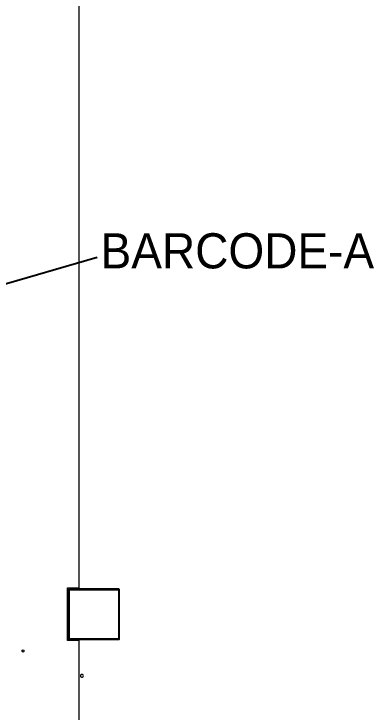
# Model space of a CAD drawing. Extents: x 2541 to 3941, y 2348 to 3338.
# Drawn here: x 3691.8 to 3753.3, y 2698.8 to 2818.1 of the extents above; entities that cross this region are included whole.
import ezdxf

# ---------------------------------------------------------------- set-up
doc = ezdxf.new("R2010")
doc.units = 0
doc.layers.get('0').update_dxf_attribs({"lineweight": 0})
doc.layers.add('barcodea-b_layer1', color=2, linetype='Continuous')
doc.styles.get("Standard").update_dxf_attribs({"font": 'simplex.shx', "height": 2.7})

msp = doc.modelspace()

# ---------------------------------------------------------------- linework, layer by layer
at = {"linetype": 'Continuous'}
msp.add_lwpolyline([(3702.94795, 2695.71688), (3702.94795, 2711.01688), (3700.99795, 2711.01688), (3700.99795, 2720.01688), (3702.94795, 2720.01688), (3702.94795, 2910.31688), (3703.94795, 2910.31688, 1), (3703.94795, 2910.71688), (3702.94795, 2910.71688), (3702.94795, 3113.01688), (3702.94795, 3135.31688), (3703.94795, 3135.31688, 1), (3703.94795, 3135.71688), (3702.94795, 3135.71688), (3702.94795, 3152.01688), (3689.94795, 3152.01688), (3435.94795, 3152.01688), (3422.94795, 3152.01688), (3422.94795, 3135.71688), (3421.94795, 3135.71688, 1), (3421.94795, 3135.31688), (3422.94795, 3135.31688), (3422.94795, 3113.01688)], format="xyb", dxfattribs=at)
for points in [[(3709.82415, 2711.26763), (3709.82415, 2719.76463, 0.120555), (3709.81555, 2719.7998, 0.288693), (3709.74683, 2719.84308), (3701.24837, 2719.84308, 0.354713), (3701.1738, 2719.78257, 0.058386), (3701.17175, 2719.765), (3701.17175, 2711.27433, 0.443221), (3701.24758, 2711.19068), (3709.74013, 2711.19068, 0.03721), (3709.75135, 2711.19151, 0.401225)], [(3703.69795, 2705.01688, 0.414222), (3703.44795, 2705.26688, 0.414222), (3703.19795, 2705.01688, 0.414222), (3703.44795, 2704.76688, 0.414222)]]:
    msp.add_lwpolyline(points, format="xyb", close=True, dxfattribs=at)
for points in [[(3709.67175, 2711.34308), (3701.32415, 2711.34308), (3701.32415, 2719.69068), (3709.67175, 2719.69068)], [(3693.54845, 2709.16688), (3693.39795, 2709.06688), (3693.24745, 2709.16688), (3693.24745, 2709.36688), (3693.39795, 2709.46688), (3693.54845, 2709.36688)]]:
    msp.add_lwpolyline(points, close=True, dxfattribs=at)
at = {"layer": 'barcodea-b_layer1', "color": 2, "linetype": 'Continuous'}
msp.add_line((3673.92389, 2767.17828), (3706.03256, 2776.51793), dxfattribs=at)

# ---------------------------------------------------------------- texts
at = {"layer": 'barcodea-b_layer1', "linetype": 'Continuous', "insert": (3706.62601, 2780.59854), "char_height": 6, "width": 25.2115077, "attachment_point": 1}
msp.add_mtext('{\\fPMingLiU|b0|i0|c136|p0;BARCODE-A }', dxfattribs=at)

doc.saveas('drawing.dxf')
